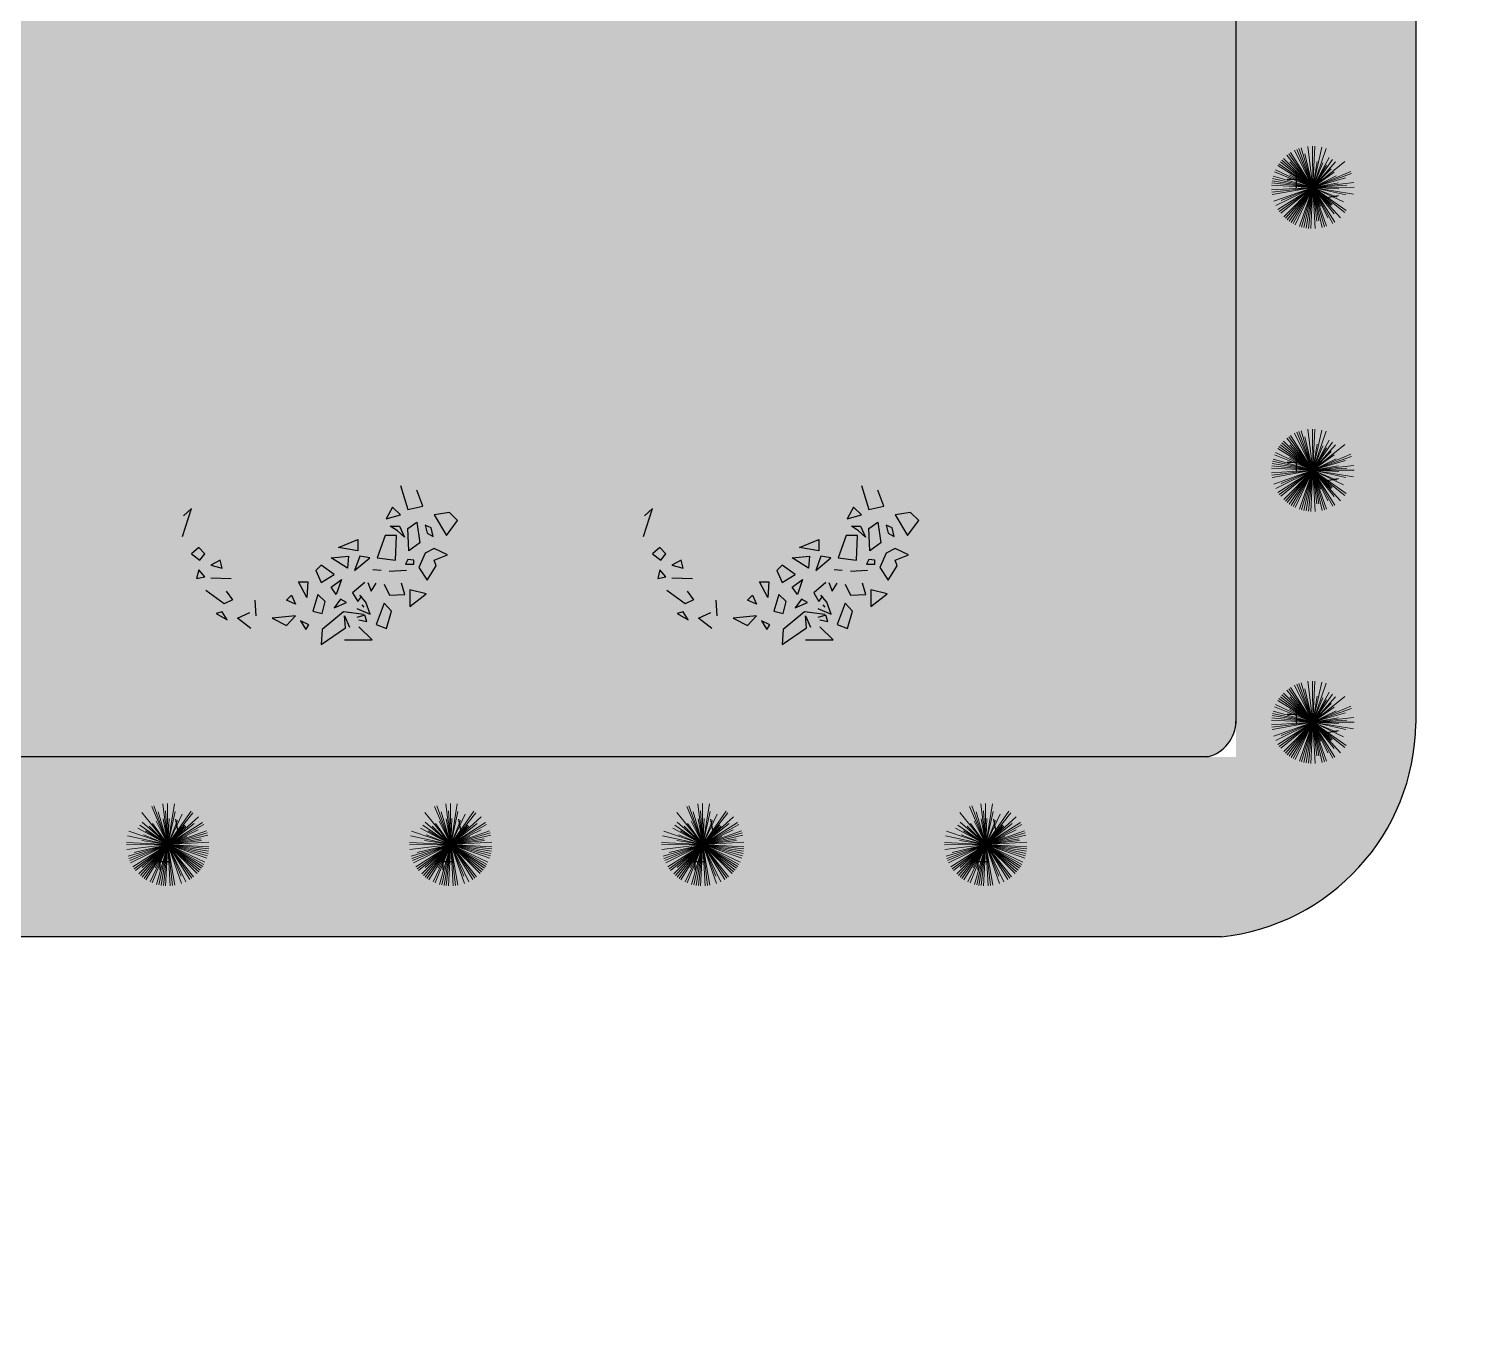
# Model space of a CAD drawing. Header units: millimetres. Extents: x -1544140 to 7445918, y -1294905 to 2019878.
# Drawn here: x 2055475 to 2058506, y 29843 to 32585 of the extents above; entities that cross this region are included whole.
import ezdxf

# ---------------------------------------------------------------- set-up
doc = ezdxf.new("R2010")
doc.units = ezdxf.units.MM
doc.header["$MEASUREMENT"] = 0
doc.layers.add('marc det', color=74, linetype='Continuous', lineweight=18)
picture_1 = doc.add_image_def('image5.png', size_in_pixel=(1482, 826))

msp = doc.modelspace()

# ---------------------------------------------------------------- hatches: boundary and pattern name
at = {"true_color": 0x8dc133, "transparency": 33554687}
h = msp.add_hatch(color=65, dxfattribs=at)
h.dxf.hatch_style = 1
h.paths.add_polyline_path([(2058372.1, 31146.3, -0.388077), (2057965.2, 30688), (2053469.6, 30688, -0.416277), (2052635.9, 31290.8), (2052635.9, 34182.4, -0.394381), (2053167, 35107.6), (2057632.6, 35107.6, -0.352206), (2058372.1, 34526.8)])
h.paths.add_polyline_path([(2053433.3, 31063.9, -0.417198), (2053011.8, 31325.5), (2053011.8, 34233.1, -0.386529), (2053233, 34731.7), (2057635.1, 34731.7, -0.326949), (2057996.2, 34476.3), (2057996.2, 31063.9)], flags=16)
at = {"true_color": 0xb8d93f, "transparency": 33554687}
h = msp.add_hatch(color=63, dxfattribs=at)
h.dxf.hatch_style = 1
h.paths.add_polyline_path([(2057996.2, 34476.3, 0.326949), (2057635.1, 34731.7), (2053233, 34731.7, 0.386529), (2053011.8, 34233.1), (2053011.8, 31325.5, 0.417198), (2053433.3, 31063.9), (2057937.4, 31063.9, 0.351898), (2057996.2, 31142.5)])
at = {"layer": 'marc det'}
for points in [[(2055932.6, 31832.1), (2055876.1, 31817), (2055857.5, 31793.2), (2055823.4, 31745.3), (2055787.6, 31741.1), (2055782.8, 31699.8), (2055796.6, 31682.4), (2055786.2, 31656.1), (2055746.6, 31581.8), (2055759.4, 31556.1), (2055781.2, 31524.1), (2055781.6, 31495.9), (2055738.3, 31479.3), (2055798.6, 31475.1), (2055791.1, 31447.4), (2055810.6, 31427), (2055813.1, 31401.3), (2055842.7, 31368.8), (2055852.5, 31332.4), (2055879.9, 31311.6), (2055899.8, 31315.5), (2055926, 31300.5), (2055937.8, 31266.5), (2055946.2, 31223.8), (2055955.5, 31255.9), (2055984, 31281.7), (2056019.8, 31270.6), (2056043.5, 31255.1), (2056072.6, 31264.8), (2056103.6, 31264.9), (2056123.5, 31242.6), (2056131.4, 31268.3), (2056163.9, 31286.8), (2056197.8, 31285.4), (2056233.2, 31302.5), (2056244, 31326.8), (2056262.7, 31336.5), (2056287.6, 31341.4), (2056296.4, 31375.4), (2056313.3, 31394.9), (2056358.9, 31399.8), (2056393.9, 31392.6), (2056364, 31412.9), (2056341.6, 31434.7), (2056342.8, 31455.1), (2056363.1, 31483.3), (2056379.8, 31516.8), (2056376.9, 31544.5), (2056381.7, 31612), (2056438, 31641.2), (2056369.1, 31636.7), (2056350, 31668.2), (2056346.8, 31697.9), (2056325.9, 31738.1), (2056301, 31759.4), (2056289.6, 31791.5), (2056264.1, 31802.6), (2056231, 31826.3), (2056203.7, 31823.7), (2056204.4, 31869.5), (2056175.3, 31833.5), (2056164.6, 31861.7), (2056150.2, 31868.9), (2056115.7, 31879), (2056108.5, 31870.8), (2056044.8, 31866.3), (2056027.1, 31877), (2055995.9, 31864.8), (2055972, 31868.1), (2055947.7, 31899.6), (2055925.1, 31935.5), (2055934.5, 31901.1), (2055944.1, 31852.5)], [(2056895.8, 31832.1), (2056839.3, 31817), (2056820.7, 31793.2), (2056786.7, 31745.3), (2056750.8, 31741.1), (2056746, 31699.8), (2056759.8, 31682.4), (2056749.4, 31656.1), (2056709.8, 31581.8), (2056722.6, 31556.1), (2056744.4, 31524.1), (2056744.8, 31495.9), (2056701.5, 31479.3), (2056761.8, 31475.1), (2056754.3, 31447.4), (2056773.8, 31427), (2056776.3, 31401.3), (2056806, 31368.8), (2056815.7, 31332.4), (2056843.1, 31311.6), (2056863, 31315.5), (2056889.2, 31300.5), (2056901.1, 31266.5), (2056909.5, 31223.8), (2056918.7, 31255.9), (2056947.2, 31281.7), (2056983, 31270.6), (2057006.7, 31255.1), (2057035.8, 31264.8), (2057066.8, 31264.9), (2057086.7, 31242.6), (2057094.6, 31268.3), (2057127.2, 31286.8), (2057161, 31285.4), (2057196.5, 31302.5), (2057207.2, 31326.8), (2057226, 31336.5), (2057250.8, 31341.4), (2057259.7, 31375.4), (2057276.5, 31394.9), (2057322.1, 31399.8), (2057357.1, 31392.6), (2057327.3, 31412.9), (2057304.9, 31434.7), (2057306, 31455.1), (2057326.3, 31483.3), (2057343, 31516.8), (2057340.2, 31544.5), (2057345, 31612), (2057401.3, 31641.2), (2057332.3, 31636.7), (2057313.2, 31668.2), (2057310, 31697.9), (2057289.1, 31738.1), (2057264.3, 31759.4), (2057252.8, 31791.5), (2057227.3, 31802.6), (2057194.2, 31826.3), (2057166.9, 31823.7), (2057167.6, 31869.5), (2057138.5, 31833.5), (2057127.8, 31861.7), (2057113.5, 31868.9), (2057078.9, 31879), (2057071.7, 31870.8), (2057008, 31866.3), (2056990.4, 31877), (2056959.2, 31864.8), (2056935.2, 31868.1), (2056910.9, 31899.6), (2056888.4, 31935.5), (2056897.7, 31901.1), (2056907.3, 31852.5)]]:
    msp.add_hatch(color=102, dxfattribs=at).paths.add_polyline_path(points)

# ---------------------------------------------------------------- linework, layer by layer
at = {"color": 116, "true_color": 0x136734}
for p, q in [((2058121.8, 32288.5), (2058121.8, 32252)), ((2058140.1, 32270.2), (2058103.5, 32270.2)), ((2058140.1, 31679.1), (2058103.5, 31679.1)), ((2058121.8, 31697.3), (2058121.8, 31660.8)), ((2058121.8, 31170.7), (2058121.8, 31134.2)), ((2058140.1, 31152.5), (2058103.5, 31152.5)), ((2055748.1, 30863.8), (2055748.1, 30827.3)), ((2056339.3, 30863.8), (2056339.3, 30827.3)), ((2056865.9, 30863.8), (2056865.9, 30827.3)), ((2057457.1, 30863.8), (2057457.1, 30827.3)), ((2055729.9, 30845.5), (2055766.4, 30845.5)), ((2056321, 30845.5), (2056357.6, 30845.5)), ((2056847.6, 30845.5), (2056884.2, 30845.5)), ((2057438.8, 30845.5), (2057475.4, 30845.5))]:
    msp.add_line(p, q, dxfattribs=at)
at = {"color": 116, "lineweight": -2, "true_color": 0x136734}
for p, q in [((2058182.7, 32231.9), (2058210.3, 32236.7)), ((2058182.7, 31640.7), (2058210.3, 31645.6)), ((2058182.7, 31114.1), (2058210.3, 31119)), ((2055786.5, 30906.4), (2055781.6, 30934)), ((2056377.7, 30906.4), (2056372.8, 30934)), ((2056904.3, 30906.4), (2056899.4, 30934)), ((2057495.4, 30906.4), (2057490.6, 30934))]:
    msp.add_line(p, q, dxfattribs=at)
at = {"color": 96}
for p, q in [((2056250.8, 31630.9), (2056265.8, 31581)), ((2056297.7, 31587.7), (2056284.9, 31620.9)), ((2057214.1, 31630.9), (2057229, 31581)), ((2057260.9, 31587.7), (2057248.2, 31620.9)), ((2055795, 31524.5), (2055814.2, 31582.7)), ((2055814.2, 31582.7), (2055797.1, 31567.7)), ((2056233.8, 31586), (2056221, 31561.1)), ((2056221, 31561.1), (2056250.8, 31569.4)), ((2056250.8, 31569.4), (2056233.8, 31586)), ((2056265.8, 31581), (2056297.7, 31587.7)), ((2056353.1, 31574.4), (2056321.2, 31569.4)), ((2056321.2, 31569.4), (2056346.7, 31526.2)), ((2056346.7, 31526.2), (2056370.1, 31557.8)), ((2056370.1, 31557.8), (2056353.1, 31574.4)), ((2056758.2, 31524.5), (2056777.4, 31582.7)), ((2056777.4, 31582.7), (2056760.4, 31567.7)), ((2057197, 31586), (2057184.3, 31561.1)), ((2057184.3, 31561.1), (2057214.1, 31569.4)), ((2057214.1, 31569.4), (2057197, 31586)), ((2057229, 31581), (2057260.9, 31587.7)), ((2057316.3, 31574.4), (2057284.4, 31569.4)), ((2057284.4, 31569.4), (2057309.9, 31526.2)), ((2057309.9, 31526.2), (2057333.4, 31557.8)), ((2057333.4, 31557.8), (2057316.3, 31574.4)), ((2056229.5, 31546.1), (2056248.7, 31546.1)), ((2056244.5, 31536.2), (2056229.5, 31546.1)), ((2056259.4, 31522.9), (2056244.5, 31536.2)), ((2056248.7, 31546.1), (2056259.4, 31522.9)), ((2056265.8, 31541.1), (2056284.9, 31554.4)), ((2056267.9, 31494.6), (2056265.8, 31541.1)), ((2056284.9, 31554.4), (2056291.3, 31511.3)), ((2056314.8, 31542.8), (2056302, 31547.8)), ((2056302, 31547.8), (2056306.2, 31531.2)), ((2056306.2, 31531.2), (2056319, 31524.5)), ((2056319, 31524.5), (2056314.8, 31542.8)), ((2057192.8, 31546.1), (2057212, 31546.1)), ((2057207.7, 31536.2), (2057192.8, 31546.1)), ((2057222.6, 31522.9), (2057207.7, 31536.2)), ((2057212, 31546.1), (2057222.6, 31522.9)), ((2057229, 31541.1), (2057248.2, 31554.4)), ((2057231.1, 31494.6), (2057229, 31541.1)), ((2057248.2, 31554.4), (2057254.5, 31511.3)), ((2057278, 31542.8), (2057265.2, 31547.8)), ((2057265.2, 31547.8), (2057269.5, 31531.2)), ((2057269.5, 31531.2), (2057282.2, 31524.5)), ((2057282.2, 31524.5), (2057278, 31542.8)), ((2055829.1, 31501.3), (2055814.2, 31488)), ((2055841.9, 31488), (2055829.1, 31501.3)), ((2056120.9, 31501.3), (2056161.4, 31517.9)), ((2056161.4, 31494.6), (2056120.9, 31501.3)), ((2056161.4, 31517.9), (2056161.4, 31494.6)), ((2056218.9, 31526.2), (2056201.9, 31479.7)), ((2056242.3, 31526.2), (2056218.9, 31526.2)), ((2056240.2, 31474.7), (2056242.3, 31526.2)), ((2056291.3, 31511.3), (2056267.9, 31494.6)), ((2056321.2, 31499.6), (2056302, 31489.6)), ((2056348.8, 31486.3), (2056321.2, 31499.6)), ((2056792.3, 31501.3), (2056777.4, 31488)), ((2056805.1, 31488), (2056792.3, 31501.3)), ((2057084.2, 31501.3), (2057124.6, 31517.9)), ((2057124.6, 31494.6), (2057084.2, 31501.3)), ((2057124.6, 31517.9), (2057124.6, 31494.6)), ((2057182.1, 31526.2), (2057165.1, 31479.7)), ((2057205.6, 31526.2), (2057182.1, 31526.2)), ((2057203.4, 31474.7), (2057205.6, 31526.2)), ((2057254.5, 31511.3), (2057231.1, 31494.6)), ((2057284.4, 31499.6), (2057265.2, 31489.6)), ((2057312.1, 31486.3), (2057284.4, 31499.6)), ((2055814.2, 31488), (2055831.2, 31474.7)), ((2055831.2, 31474.7), (2055841.9, 31488)), ((2055873.8, 31474.7), (2055854.7, 31464.7)), ((2055878.1, 31458.1), (2055873.8, 31474.7)), ((2056106, 31479.7), (2056142.2, 31483)), ((2056140.1, 31458.1), (2056106, 31479.7)), ((2056142.2, 31483), (2056140.1, 31458.1)), ((2056165.7, 31483), (2056155, 31453.1)), ((2056155, 31453.1), (2056187, 31479.7)), ((2056187, 31479.7), (2056165.7, 31483)), ((2056201.9, 31479.7), (2056240.2, 31474.7)), ((2056265.8, 31476.3), (2056261.5, 31466.4)), ((2056278.5, 31474.7), (2056265.8, 31476.3)), ((2056278.5, 31466.4), (2056278.5, 31474.7)), ((2056302, 31489.6), (2056289.2, 31459.7)), ((2056321.2, 31474.7), (2056348.8, 31486.3)), ((2056325.4, 31463.1), (2056321.2, 31474.7)), ((2056777.4, 31488), (2056794.5, 31474.7)), ((2056794.5, 31474.7), (2056805.1, 31488)), ((2056837, 31474.7), (2056817.9, 31464.7)), ((2056841.3, 31458.1), (2056837, 31474.7)), ((2057069.2, 31479.7), (2057105.4, 31483)), ((2057103.3, 31458.1), (2057069.2, 31479.7)), ((2057105.4, 31483), (2057103.3, 31458.1)), ((2057128.9, 31483), (2057118.2, 31453.1)), ((2057118.2, 31453.1), (2057150.2, 31479.7)), ((2057150.2, 31479.7), (2057128.9, 31483)), ((2057165.1, 31479.7), (2057203.4, 31474.7)), ((2057229, 31476.3), (2057224.7, 31466.4)), ((2057241.8, 31474.7), (2057229, 31476.3)), ((2057241.8, 31466.4), (2057241.8, 31474.7)), ((2057265.2, 31489.6), (2057252.4, 31459.7)), ((2057284.4, 31474.7), (2057312.1, 31486.3)), ((2057288.6, 31463.1), (2057284.4, 31474.7)), ((2055829.1, 31454.7), (2055824.8, 31436.5)), ((2055824.8, 31436.5), (2055841.9, 31439.8)), ((2055841.9, 31439.8), (2055829.1, 31454.7)), ((2055854.7, 31464.7), (2055878.1, 31458.1)), ((2055854.7, 31438.1), (2055897.3, 31436.5)), ((2056084.7, 31464.7), (2056074.1, 31453.1)), ((2056074.1, 31453.1), (2056084.7, 31428.2)), ((2056112.4, 31444.8), (2056084.7, 31464.7)), ((2056084.7, 31428.2), (2056112.4, 31444.8)), ((2056210.4, 31453.1), (2056193.3, 31454.7)), ((2056263.6, 31453.1), (2056227.4, 31451.4)), ((2056261.5, 31466.4), (2056278.5, 31466.4)), ((2056289.2, 31459.7), (2056306.2, 31433.2)), ((2056306.2, 31433.2), (2056325.4, 31463.1)), ((2056792.3, 31454.7), (2056788.1, 31436.5)), ((2056788.1, 31436.5), (2056805.1, 31439.8)), ((2056805.1, 31439.8), (2056792.3, 31454.7)), ((2056817.9, 31464.7), (2056841.3, 31458.1)), ((2056817.9, 31438.1), (2056860.5, 31436.5)), ((2057047.9, 31464.7), (2057037.3, 31453.1)), ((2057037.3, 31453.1), (2057047.9, 31428.2)), ((2057075.6, 31444.8), (2057047.9, 31464.7)), ((2057047.9, 31428.2), (2057075.6, 31444.8)), ((2057173.6, 31453.1), (2057156.6, 31454.7)), ((2057226.8, 31453.1), (2057190.7, 31451.4)), ((2057224.7, 31466.4), (2057241.8, 31466.4)), ((2057252.4, 31459.7), (2057269.5, 31433.2)), ((2057269.5, 31433.2), (2057288.6, 31463.1)), ((2055882.5, 31383.5), (2055844.1, 31411.8)), ((2055886.7, 31410.1), (2055899.5, 31391.8)), ((2056054.9, 31396.6), (2056037.8, 31429.8)), ((2056037.8, 31429.8), (2056057, 31429.8)), ((2056057, 31429.8), (2056054.9, 31396.6)), ((2056106, 31418.2), (2056127.3, 31434.8)), ((2056116.7, 31403.2), (2056106, 31418.2)), ((2056127.3, 31434.8), (2056116.7, 31403.2)), ((2056176.3, 31428.2), (2056150.7, 31406.6)), ((2056150.7, 31406.6), (2056161.4, 31388.3)), ((2056182.8, 31428.4), (2056189.2, 31410.1)), ((2056189.2, 31410.1), (2056199.9, 31426.7)), ((2056216.9, 31425.1), (2056227.5, 31401.8)), ((2056259.5, 31403.5), (2056253.1, 31426.7)), ((2056304.1, 31404.9), (2056270, 31413.2)), ((2056270, 31413.2), (2056270, 31378.3)), ((2056845.7, 31383.5), (2056807.4, 31411.8)), ((2056850, 31410.1), (2056862.7, 31391.8)), ((2057018.1, 31396.6), (2057001.1, 31429.8)), ((2057001.1, 31429.8), (2057020.2, 31429.8)), ((2057020.2, 31429.8), (2057018.1, 31396.6)), ((2057069.2, 31418.2), (2057090.5, 31434.8)), ((2057079.9, 31403.2), (2057069.2, 31418.2)), ((2057090.5, 31434.8), (2057079.9, 31403.2)), ((2057139.5, 31428.2), (2057114, 31406.6)), ((2057114, 31406.6), (2057124.6, 31388.3)), ((2057146, 31428.4), (2057152.4, 31410.1)), ((2057152.4, 31410.1), (2057163.1, 31426.7)), ((2057180.1, 31425.1), (2057190.8, 31401.8)), ((2057222.7, 31403.5), (2057216.3, 31426.7)), ((2057267.3, 31404.9), (2057233.2, 31413.2)), ((2057233.2, 31413.2), (2057233.2, 31378.3)), ((2055899.5, 31391.8), (2055882.5, 31383.5)), ((2055946.3, 31391.6), (2055948.4, 31358.4)), ((2056012.3, 31391.6), (2056022.9, 31401.6)), ((2056031.5, 31383.3), (2056012.3, 31391.6)), ((2056022.9, 31401.6), (2056031.5, 31383.3)), ((2056078.3, 31403.2), (2056067.7, 31368.4)), ((2056093.2, 31388.3), (2056078.3, 31403.2)), ((2056086.8, 31363.4), (2056093.2, 31388.3)), ((2056125.2, 31393.3), (2056112.4, 31375)), ((2056112.4, 31375), (2056138, 31386.6)), ((2056138, 31386.6), (2056125.2, 31393.3)), ((2056161.4, 31388.3), (2056169.9, 31399.9)), ((2056178.5, 31386.9), (2056165.8, 31401.8)), ((2056169.9, 31381.7), (2056174.2, 31376.7)), ((2056187.1, 31361.9), (2056178.5, 31386.9)), ((2056216.9, 31385.2), (2056199.9, 31340.3)), ((2056231.8, 31368.6), (2056216.9, 31385.2)), ((2056227.5, 31401.8), (2056259.5, 31403.5)), ((2056270, 31378.3), (2056304.1, 31404.9)), ((2056862.7, 31391.8), (2056845.7, 31383.5)), ((2056909.5, 31391.6), (2056911.6, 31358.4)), ((2056975.5, 31391.6), (2056986.2, 31401.6)), ((2056994.7, 31383.3), (2056975.5, 31391.6)), ((2056986.2, 31401.6), (2056994.7, 31383.3)), ((2057041.5, 31403.2), (2057030.9, 31368.4)), ((2057056.5, 31388.3), (2057041.5, 31403.2)), ((2057050.1, 31363.4), (2057056.5, 31388.3)), ((2057088.4, 31393.3), (2057075.6, 31375)), ((2057075.6, 31375), (2057101.2, 31386.6)), ((2057101.2, 31386.6), (2057088.4, 31393.3)), ((2057124.6, 31388.3), (2057133.1, 31399.9)), ((2057141.8, 31386.9), (2057129, 31401.8)), ((2057133.1, 31381.7), (2057137.4, 31376.7)), ((2057150.3, 31361.9), (2057141.8, 31386.9)), ((2057180.1, 31385.2), (2057163.1, 31340.3)), ((2057195, 31368.6), (2057180.1, 31385.2)), ((2057190.8, 31401.8), (2057222.7, 31403.5)), ((2057233.2, 31378.3), (2057267.3, 31404.9)), ((2055878.2, 31366.9), (2055865.4, 31363.6)), ((2055865.4, 31363.6), (2055888.9, 31350.3)), ((2055888.9, 31350.3), (2055878.2, 31366.9)), ((2055910.2, 31353.6), (2055935.7, 31365.3)), ((2055937.8, 31332), (2055910.2, 31353.6)), ((2056031.5, 31358.4), (2055982.5, 31353.4)), ((2055982.5, 31353.4), (2056012.3, 31338.4)), ((2056012.3, 31338.4), (2056031.5, 31358.4)), ((2056059.2, 31340.1), (2056042.1, 31348.4)), ((2056042.1, 31348.4), (2056052.8, 31330.2)), ((2056067.7, 31368.4), (2056086.8, 31363.4)), ((2056131.6, 31366.7), (2056086.8, 31330.2)), ((2056174.2, 31361.7), (2056131.6, 31366.7)), ((2056135.8, 31333.4), (2056133.7, 31358.4)), ((2056133.7, 31358.4), (2056144.3, 31335.1)), ((2056159.4, 31373.6), (2056187.1, 31361.9)), ((2056176.4, 31360.3), (2056159.4, 31355.3)), ((2056163.6, 31350.3), (2056180.7, 31347)), ((2056180.7, 31347), (2056176.4, 31360.3)), ((2056221.2, 31332), (2056231.8, 31368.6)), ((2056841.4, 31366.9), (2056828.7, 31363.6)), ((2056828.7, 31363.6), (2056852.1, 31350.3)), ((2056852.1, 31350.3), (2056841.4, 31366.9)), ((2056873.4, 31353.6), (2056898.9, 31365.3)), ((2056901.1, 31332), (2056873.4, 31353.6)), ((2056994.7, 31358.4), (2056945.7, 31353.4)), ((2056945.7, 31353.4), (2056975.5, 31338.4)), ((2056975.5, 31338.4), (2056994.7, 31358.4)), ((2057022.4, 31340.1), (2057005.3, 31348.4)), ((2057005.3, 31348.4), (2057016, 31330.2)), ((2057030.9, 31368.4), (2057050.1, 31363.4)), ((2057094.8, 31366.7), (2057050.1, 31330.2)), ((2057137.4, 31361.7), (2057094.8, 31366.7)), ((2057099, 31333.4), (2057096.9, 31358.4)), ((2057096.9, 31358.4), (2057107.6, 31335.1)), ((2057122.6, 31373.6), (2057150.3, 31361.9)), ((2057139.6, 31360.3), (2057122.6, 31355.3)), ((2057126.9, 31350.3), (2057143.9, 31347)), ((2057143.9, 31347), (2057139.6, 31360.3)), ((2057184.4, 31332), (2057195, 31368.6)), ((2056052.8, 31330.2), (2056059.2, 31340.1)), ((2056084.7, 31298.6), (2056135.8, 31333.4)), ((2056086.8, 31330.2), (2056084.7, 31298.6)), ((2056191.3, 31308.8), (2056163.6, 31335.4)), ((2056199.9, 31340.3), (2056221.2, 31332)), ((2057016, 31330.2), (2057022.4, 31340.1)), ((2057047.9, 31298.6), (2057099, 31333.4)), ((2057050.1, 31330.2), (2057047.9, 31298.6)), ((2057154.5, 31308.8), (2057126.9, 31335.4)), ((2057163.1, 31340.3), (2057184.4, 31332)), ((2056133.8, 31308.8), (2056191.3, 31308.8)), ((2057097, 31308.8), (2057154.5, 31308.8))]:
    msp.add_line(p, q, dxfattribs=at)
for points in [[(2058372.1, 34526.8), (2058372.1, 31133.4)], [(2057996.2, 34476.3), (2057996.2, 31133.4)], [(2057937.4, 31063.9), (2053270.7, 31063.9)], [(2057965.2, 30688), (2053234.4, 30688)]]:
    msp.add_lwpolyline(points)
for radius, start in [(78.4, 284.4217), (454.3, 275.9777)]:
    msp.add_arc((2057917.9, 31139.8), radius, start, 359.182)
at = {"layer": 'marc det', "color": 116, "true_color": 0x136734}
for p, q in [((2058156.8, 32253.9), (2058102.6, 32321)), ((2058156.8, 32253.9), (2058106.5, 32324)), ((2058156.8, 32253.9), (2058110.5, 32326.7)), ((2058156.8, 32253.9), (2058118.9, 32331.4)), ((2058156.8, 32253.9), (2058123.3, 32333.4)), ((2058156.8, 32253.9), (2058127.8, 32335.1)), ((2058156.8, 32253.9), (2058132.4, 32336.6)), ((2058156.8, 32253.9), (2058140.4, 32323.8)), ((2058156.8, 32253.9), (2058146.6, 32339.6)), ((2058156.8, 32253.9), (2058156.3, 32340.2)), ((2058156.8, 32253.9), (2058161.1, 32340)), ((2058156.8, 32253.9), (2058175.5, 32338.1)), ((2058156.8, 32253.9), (2058184.8, 32335.5)), ((2058156.8, 32253.9), (2058191, 32316.7)), ((2058156.8, 32253.9), (2058076.9, 32286.5)), ((2058156.8, 32253.9), (2058078.9, 32290.9)), ((2058156.8, 32253.9), (2058083.5, 32299.4)), ((2058086.2, 32303.4), (2058156.8, 32253.9)), ((2058156.8, 32253.9), (2058086.2, 32303.4)), ((2058156.8, 32253.9), (2058089.1, 32307.3)), ((2058156.8, 32253.9), (2058092.2, 32311)), ((2058156.8, 32253.9), (2058095.5, 32314.5)), ((2058156.8, 32253.9), (2058108.6, 32307.2)), ((2058156.8, 32253.9), (2058197.7, 32312.4)), ((2058197.7, 32312.4), (2058156.8, 32253.9)), ((2058156.8, 32253.9), (2058165.7, 32308.3)), ((2058156.8, 32253.9), (2058223.9, 32308.1)), ((2058156.8, 32253.9), (2058204, 32307.4)), ((2058156.8, 32253.9), (2058177.5, 32304.9)), ((2058156.8, 32253.9), (2058185.7, 32300.6)), ((2058156.8, 32253.9), (2058195.3, 32292.9)), ((2058156.8, 32253.9), (2058236.2, 32287.4)), ((2058156.8, 32253.9), (2058201.2, 32285.9)), ((2058156.8, 32253.9), (2058070.7, 32258.3)), ((2058156.8, 32253.9), (2058071.1, 32263.1)), ((2058156.8, 32253.9), (2058071.7, 32267.9)), ((2058156.8, 32253.9), (2058072.6, 32272.6)), ((2058156.8, 32253.9), (2058073.8, 32277.3)), ((2058156.8, 32253.9), (2058108.3, 32280.4)), ((2058156.8, 32253.9), (2058238, 32282.9)), ((2058156.8, 32253.9), (2058205.9, 32277.9)), ((2058156.8, 32253.9), (2058224.9, 32274)), ((2058156.8, 32253.9), (2058242.4, 32264.1)), ((2058156.8, 32253.9), (2058210.5, 32263.4)), ((2058156.8, 32253.9), (2058227.6, 32258.3)), ((2058156.8, 32253.9), (2058070.7, 32248.6)), ((2058156.8, 32253.9), (2058071.2, 32243.8)), ((2058156.8, 32253.9), (2058071.9, 32239)), ((2058156.8, 32253.9), (2058075.6, 32225)), ((2058156.8, 32253.9), (2058079.3, 32216.1)), ((2058156.8, 32253.9), (2058084.1, 32207.6)), ((2058156.8, 32253.9), (2058086.8, 32203.6)), ((2058156.8, 32253.9), (2058089.7, 32199.8)), ((2058156.8, 32253.9), (2058091, 32226.2)), ((2058156.8, 32253.9), (2058096.2, 32192.6)), ((2058156.8, 32253.9), (2058099.7, 32189.3)), ((2058156.8, 32253.9), (2058103.4, 32186.2)), ((2058107.3, 32183.3), (2058156.8, 32253.9)), ((2058156.8, 32253.9), (2058111.4, 32180.7)), ((2058156.8, 32253.9), (2058115.5, 32178.2)), ((2058156.8, 32253.9), (2058119.8, 32176)), ((2058156.8, 32253.9), (2058128.8, 32172.4)), ((2058156.8, 32253.9), (2058133.4, 32171)), ((2058156.8, 32253.9), (2058138.1, 32169.8)), ((2058156.8, 32253.9), (2058142.9, 32168.9)), ((2058156.8, 32253.9), (2058147.6, 32168.2)), ((2058156.8, 32253.9), (2058152.5, 32167.8)), ((2058155.9, 32254.8), (2058226.5, 32205.3)), ((2058155.9, 32254.8), (2058223.6, 32201.4)), ((2058226.5, 32205.3), (2058155.9, 32254.8)), ((2058156.8, 32253.9), (2058243, 32254.5)), ((2058156.8, 32253.9), (2058165.1, 32183.6)), ((2058156.8, 32253.9), (2058162.1, 32167.9)), ((2058156.8, 32253.9), (2058169.1, 32184.2)), ((2058156.8, 32253.9), (2058185.7, 32172.7)), ((2058156.8, 32253.9), (2058181.1, 32171.2)), ((2058156.8, 32253.9), (2058176.5, 32170)), ((2058156.8, 32253.9), (2058198.9, 32178.7)), ((2058156.8, 32253.9), (2058187.9, 32190.3)), ((2058156.8, 32253.9), (2058203.1, 32181.2)), ((2058156.8, 32253.9), (2058211.1, 32251.2)), ((2058156.8, 32253.9), (2058241.9, 32240)), ((2058156.8, 32253.9), (2058226, 32238.6)), ((2058156.8, 32253.9), (2058207.1, 32233.4)), ((2058156.8, 32253.9), (2058173.5, 32214.2)), ((2058156.8, 32253.9), (2058195.4, 32215.8)), ((2058156.8, 32253.9), (2058197.5, 32218)), ((2058156.8, 32253.9), (2058220.8, 32223.6)), ((2058156.8, 32253.9), (2058201.2, 32198.9)), ((2058156.8, 32253.9), (2058214.6, 32190)), ((2058156.8, 31662.8), (2058118.9, 31740.2)), ((2058156.8, 31662.8), (2058123.3, 31742.2)), ((2058156.8, 31662.8), (2058127.8, 31744)), ((2058156.8, 31662.8), (2058132.4, 31745.5)), ((2058156.8, 31662.8), (2058146.6, 31748.4)), ((2058156.8, 31662.8), (2058156.3, 31749)), ((2058156.8, 31662.8), (2058161.1, 31748.9)), ((2058156.8, 31662.8), (2058175.5, 31746.9)), ((2058156.8, 31662.8), (2058184.8, 31744.3)), ((2058086.2, 31712.3), (2058156.8, 31662.8)), ((2058156.8, 31662.8), (2058086.2, 31712.3)), ((2058156.8, 31662.8), (2058089.1, 31716.1)), ((2058156.8, 31662.8), (2058092.2, 31719.8)), ((2058156.8, 31662.8), (2058095.5, 31723.4)), ((2058156.8, 31662.8), (2058102.6, 31729.9)), ((2058156.8, 31662.8), (2058106.5, 31732.8)), ((2058156.8, 31662.8), (2058108.6, 31716)), ((2058156.8, 31662.8), (2058110.5, 31735.5)), ((2058156.8, 31662.8), (2058140.4, 31732.6)), ((2058156.8, 31662.8), (2058191, 31725.5)), ((2058156.8, 31662.8), (2058197.7, 31721.2)), ((2058197.7, 31721.2), (2058156.8, 31662.8)), ((2058156.8, 31662.8), (2058165.7, 31717.2)), ((2058156.8, 31662.8), (2058223.9, 31716.9)), ((2058156.8, 31662.8), (2058204, 31716.2)), ((2058156.8, 31662.8), (2058177.5, 31713.7)), ((2058156.8, 31662.8), (2058185.7, 31709.5)), ((2058156.8, 31662.8), (2058072.6, 31681.5)), ((2058156.8, 31662.8), (2058073.8, 31686.2)), ((2058156.8, 31662.8), (2058076.9, 31695.3)), ((2058156.8, 31662.8), (2058078.9, 31699.7)), ((2058156.8, 31662.8), (2058083.5, 31708.2)), ((2058156.8, 31662.8), (2058108.3, 31689.2)), ((2058156.8, 31662.8), (2058195.3, 31701.8)), ((2058156.8, 31662.8), (2058236.2, 31696.2)), ((2058156.8, 31662.8), (2058201.2, 31694.7)), ((2058156.8, 31662.8), (2058238, 31691.7)), ((2058156.8, 31662.8), (2058205.9, 31686.8)), ((2058156.8, 31662.8), (2058224.9, 31682.9)), ((2058156.8, 31662.8), (2058070.7, 31667.1)), ((2058156.8, 31662.8), (2058070.7, 31657.4)), ((2058156.8, 31662.8), (2058071.1, 31671.9)), ((2058156.8, 31662.8), (2058071.2, 31652.6)), ((2058156.8, 31662.8), (2058071.7, 31676.7)), ((2058156.8, 31662.8), (2058071.9, 31647.8)), ((2058156.8, 31662.8), (2058075.6, 31633.8)), ((2058156.8, 31662.8), (2058079.3, 31624.9)), ((2058156.8, 31662.8), (2058084.1, 31616.5)), ((2058156.8, 31662.8), (2058086.8, 31612.5)), ((2058156.8, 31662.8), (2058089.7, 31608.6)), ((2058156.8, 31662.8), (2058091, 31635.1)), ((2058156.8, 31662.8), (2058096.2, 31601.5)), ((2058156.8, 31662.8), (2058099.7, 31598.2)), ((2058156.8, 31662.8), (2058103.4, 31595.1)), ((2058107.3, 31592.2), (2058156.8, 31662.8)), ((2058156.8, 31662.8), (2058111.4, 31589.5)), ((2058156.8, 31662.8), (2058115.5, 31587.1)), ((2058156.8, 31662.8), (2058119.8, 31584.9)), ((2058156.8, 31662.8), (2058128.8, 31581.2)), ((2058156.8, 31662.8), (2058133.4, 31579.8)), ((2058156.8, 31662.8), (2058138.1, 31578.6)), ((2058156.8, 31662.8), (2058142.9, 31577.7)), ((2058156.8, 31662.8), (2058147.6, 31577.1)), ((2058156.8, 31662.8), (2058152.5, 31576.7)), ((2058155.9, 31663.6), (2058226.5, 31614.1)), ((2058155.9, 31663.6), (2058223.6, 31610.2)), ((2058226.5, 31614.1), (2058155.9, 31663.6)), ((2058156.8, 31662.8), (2058242.4, 31672.9)), ((2058156.8, 31662.8), (2058210.5, 31672.2)), ((2058156.8, 31662.8), (2058227.6, 31667.2)), ((2058156.8, 31662.8), (2058243, 31663.3)), ((2058156.8, 31662.8), (2058165.1, 31592.4)), ((2058156.8, 31662.8), (2058162.1, 31576.7)), ((2058156.8, 31662.8), (2058169.1, 31593)), ((2058156.8, 31662.8), (2058185.7, 31581.6)), ((2058156.8, 31662.8), (2058181.1, 31580.1)), ((2058156.8, 31662.8), (2058176.5, 31578.8)), ((2058156.8, 31662.8), (2058198.9, 31587.6)), ((2058156.8, 31662.8), (2058187.9, 31599.2)), ((2058156.8, 31662.8), (2058203.1, 31590.1)), ((2058156.8, 31662.8), (2058211.1, 31660.1)), ((2058156.8, 31662.8), (2058241.9, 31648.8)), ((2058156.8, 31662.8), (2058226, 31647.4)), ((2058156.8, 31662.8), (2058207.1, 31642.3)), ((2058156.8, 31662.8), (2058173.5, 31623.1)), ((2058156.8, 31662.8), (2058195.4, 31624.6)), ((2058156.8, 31662.8), (2058197.5, 31626.8)), ((2058156.8, 31662.8), (2058220.8, 31632.4)), ((2058156.8, 31662.8), (2058201.2, 31607.7)), ((2058156.8, 31662.8), (2058214.6, 31598.8)), ((2058156.8, 31136.2), (2058095.5, 31196.8)), ((2058156.8, 31136.2), (2058102.6, 31203.2)), ((2058156.8, 31136.2), (2058106.5, 31206.2)), ((2058156.8, 31136.2), (2058110.5, 31208.9)), ((2058156.8, 31136.2), (2058118.9, 31213.6)), ((2058156.8, 31136.2), (2058123.3, 31215.6)), ((2058156.8, 31136.2), (2058127.8, 31217.4)), ((2058156.8, 31136.2), (2058132.4, 31218.9)), ((2058156.8, 31136.2), (2058140.4, 31206)), ((2058156.8, 31136.2), (2058146.6, 31221.8)), ((2058156.8, 31136.2), (2058156.3, 31222.4)), ((2058156.8, 31136.2), (2058161.1, 31222.3)), ((2058156.8, 31136.2), (2058175.5, 31220.3)), ((2058156.8, 31136.2), (2058184.8, 31217.7)), ((2058156.8, 31136.2), (2058191, 31198.9)), ((2058156.8, 31136.2), (2058197.7, 31194.6)), ((2058197.7, 31194.6), (2058156.8, 31136.2)), ((2058156.8, 31136.2), (2058076.9, 31168.7)), ((2058156.8, 31136.2), (2058078.9, 31173.1)), ((2058156.8, 31136.2), (2058083.5, 31181.6)), ((2058086.2, 31185.6), (2058156.8, 31136.2)), ((2058156.8, 31136.2), (2058086.2, 31185.6)), ((2058156.8, 31136.2), (2058089.1, 31189.5)), ((2058156.8, 31136.2), (2058092.2, 31193.2)), ((2058156.8, 31136.2), (2058108.6, 31189.4)), ((2058156.8, 31136.2), (2058165.7, 31190.5)), ((2058156.8, 31136.2), (2058223.9, 31190.3)), ((2058156.8, 31136.2), (2058204, 31189.6)), ((2058156.8, 31136.2), (2058177.5, 31187.1)), ((2058156.8, 31136.2), (2058185.7, 31182.8)), ((2058156.8, 31136.2), (2058195.3, 31175.2)), ((2058156.8, 31136.2), (2058236.2, 31169.6)), ((2058156.8, 31136.2), (2058201.2, 31168.1)), ((2058156.8, 31136.2), (2058238, 31165.1)), ((2058156.8, 31136.2), (2058070.7, 31140.5)), ((2058156.8, 31136.2), (2058070.7, 31130.8)), ((2058156.8, 31136.2), (2058071.1, 31145.3)), ((2058156.8, 31136.2), (2058071.2, 31126)), ((2058156.8, 31136.2), (2058071.7, 31150.1)), ((2058156.8, 31136.2), (2058071.9, 31121.2)), ((2058156.8, 31136.2), (2058072.6, 31154.8)), ((2058156.8, 31136.2), (2058073.8, 31159.5)), ((2058156.8, 31136.2), (2058075.6, 31107.2)), ((2058156.8, 31136.2), (2058079.3, 31098.3)), ((2058156.8, 31136.2), (2058084.1, 31089.9)), ((2058156.8, 31136.2), (2058086.8, 31085.9)), ((2058156.8, 31136.2), (2058089.7, 31082)), ((2058156.8, 31136.2), (2058091, 31108.4)), ((2058156.8, 31136.2), (2058096.2, 31074.8)), ((2058156.8, 31136.2), (2058099.7, 31071.5)), ((2058156.8, 31136.2), (2058103.4, 31068.4)), ((2058107.3, 31065.6), (2058156.8, 31136.2)), ((2058156.8, 31136.2), (2058108.3, 31162.6)), ((2058156.8, 31136.2), (2058111.4, 31062.9)), ((2058156.8, 31136.2), (2058115.5, 31060.5)), ((2058156.8, 31136.2), (2058119.8, 31058.3)), ((2058156.8, 31136.2), (2058128.8, 31054.6)), ((2058156.8, 31136.2), (2058133.4, 31053.2)), ((2058156.8, 31136.2), (2058138.1, 31052)), ((2058156.8, 31136.2), (2058142.9, 31051.1)), ((2058156.8, 31136.2), (2058147.6, 31050.4)), ((2058156.8, 31136.2), (2058152.5, 31050.1)), ((2058155.9, 31137), (2058226.5, 31087.5)), ((2058155.9, 31137), (2058223.6, 31083.6)), ((2058226.5, 31087.5), (2058155.9, 31137)), ((2058156.8, 31136.2), (2058205.9, 31160.2)), ((2058156.8, 31136.2), (2058224.9, 31156.2)), ((2058156.8, 31136.2), (2058242.4, 31146.3)), ((2058156.8, 31136.2), (2058210.5, 31145.6)), ((2058156.8, 31136.2), (2058227.6, 31140.6)), ((2058156.8, 31136.2), (2058243, 31136.7)), ((2058156.8, 31136.2), (2058165.1, 31065.8)), ((2058156.8, 31136.2), (2058162.1, 31050.1)), ((2058156.8, 31136.2), (2058169.1, 31066.4)), ((2058156.8, 31136.2), (2058185.7, 31055)), ((2058156.8, 31136.2), (2058181.1, 31053.5)), ((2058156.8, 31136.2), (2058176.5, 31052.2)), ((2058156.8, 31136.2), (2058198.9, 31061)), ((2058156.8, 31136.2), (2058187.9, 31072.6)), ((2058156.8, 31136.2), (2058203.1, 31063.4)), ((2058156.8, 31136.2), (2058211.1, 31133.4)), ((2058156.8, 31136.2), (2058241.9, 31122.2)), ((2058156.8, 31136.2), (2058226, 31120.8)), ((2058156.8, 31136.2), (2058207.1, 31115.7)), ((2058156.8, 31136.2), (2058173.5, 31096.4)), ((2058156.8, 31136.2), (2058195.4, 31098)), ((2058156.8, 31136.2), (2058197.5, 31100.2)), ((2058156.8, 31136.2), (2058220.8, 31105.8)), ((2058156.8, 31136.2), (2058201.2, 31081.1)), ((2058156.8, 31136.2), (2058214.6, 31072.2)), ((2055764.4, 30880.5), (2055731, 30960)), ((2055764.4, 30880.5), (2055735.5, 30961.7)), ((2055764.4, 30880.5), (2055754.3, 30966.1)), ((2055764.4, 30880.5), (2055760, 30951.3)), ((2055764.4, 30880.5), (2055763.9, 30966.7)), ((2055764.4, 30880.5), (2055778.4, 30965.6)), ((2056355.6, 30880.5), (2056322.1, 30960)), ((2056355.6, 30880.5), (2056326.6, 30961.7)), ((2056355.6, 30880.5), (2056345.4, 30966.1)), ((2056355.6, 30880.5), (2056351.2, 30951.3)), ((2056355.6, 30880.5), (2056355.1, 30966.7)), ((2056355.6, 30880.5), (2056369.5, 30965.6)), ((2056882.2, 30880.5), (2056848.7, 30960)), ((2056882.2, 30880.5), (2056853.3, 30961.7)), ((2056882.2, 30880.5), (2056872, 30966.1)), ((2056882.2, 30880.5), (2056877.8, 30951.3)), ((2056882.2, 30880.5), (2056881.7, 30966.7)), ((2056882.2, 30880.5), (2056896.1, 30965.6)), ((2057473.4, 30880.5), (2057439.9, 30960)), ((2057473.4, 30880.5), (2057444.4, 30961.7)), ((2057473.4, 30880.5), (2057463.2, 30966.1)), ((2057473.4, 30880.5), (2057469, 30951.3)), ((2057473.4, 30880.5), (2057472.9, 30966.7)), ((2057473.4, 30880.5), (2057487.3, 30965.6)), ((2055764.4, 30880.5), (2055706, 30921.5)), ((2055706, 30921.5), (2055764.4, 30880.5)), ((2055764.4, 30880.5), (2055710.3, 30947.6)), ((2055764.4, 30880.5), (2055711, 30927.7)), ((2055764.4, 30880.5), (2055732.5, 30925)), ((2055764.4, 30880.5), (2055740.4, 30929.6)), ((2055764.4, 30880.5), (2055744.4, 30948.7)), ((2055764.4, 30880.5), (2055755, 30934.2)), ((2055763.6, 30879.6), (2055813.1, 30950.2)), ((2055813.1, 30950.2), (2055763.6, 30879.6)), ((2055763.6, 30879.6), (2055817, 30947.3)), ((2055764.4, 30880.5), (2055779.8, 30949.7)), ((2055764.4, 30880.5), (2055794.8, 30944.5)), ((2055764.4, 30880.5), (2055828.4, 30938.4)), ((2055764.4, 30880.5), (2055767.2, 30934.9)), ((2055764.4, 30880.5), (2055784.9, 30930.8)), ((2055764.4, 30880.5), (2055837.2, 30926.8)), ((2055764.4, 30880.5), (2055819.5, 30925)), ((2055764.4, 30880.5), (2055839.6, 30922.7)), ((2055764.4, 30880.5), (2055800.4, 30921.2)), ((2056355.6, 30880.5), (2056297.1, 30921.5)), ((2056297.1, 30921.5), (2056355.6, 30880.5)), ((2056355.6, 30880.5), (2056301.4, 30947.6)), ((2056355.6, 30880.5), (2056302.1, 30927.7)), ((2056355.6, 30880.5), (2056323.7, 30925)), ((2056355.6, 30880.5), (2056331.6, 30929.6)), ((2056355.6, 30880.5), (2056335.5, 30948.7)), ((2056355.6, 30880.5), (2056346.1, 30934.2)), ((2056354.8, 30879.6), (2056404.2, 30950.2)), ((2056404.2, 30950.2), (2056354.8, 30879.6)), ((2056354.8, 30879.6), (2056408.1, 30947.3)), ((2056355.6, 30880.5), (2056370.9, 30949.7)), ((2056355.6, 30880.5), (2056385.9, 30944.5)), ((2056355.6, 30880.5), (2056419.5, 30938.4)), ((2056355.6, 30880.5), (2056358.3, 30934.9)), ((2056355.6, 30880.5), (2056376.1, 30930.8)), ((2056355.6, 30880.5), (2056428.3, 30926.8)), ((2056355.6, 30880.5), (2056410.7, 30925)), ((2056355.6, 30880.5), (2056430.8, 30922.7)), ((2056355.6, 30880.5), (2056391.5, 30921.2)), ((2056882.2, 30880.5), (2056823.8, 30921.5)), ((2056823.8, 30921.5), (2056882.2, 30880.5)), ((2056882.2, 30880.5), (2056828.1, 30947.6)), ((2056882.2, 30880.5), (2056828.7, 30927.7)), ((2056882.2, 30880.5), (2056850.3, 30925)), ((2056882.2, 30880.5), (2056858.2, 30929.6)), ((2056882.2, 30880.5), (2056862.1, 30948.7)), ((2056882.2, 30880.5), (2056872.8, 30934.2)), ((2056881.4, 30879.6), (2056930.9, 30950.2)), ((2056930.9, 30950.2), (2056881.4, 30879.6)), ((2056881.4, 30879.6), (2056934.7, 30947.3)), ((2056882.2, 30880.5), (2056897.6, 30949.7)), ((2056882.2, 30880.5), (2056912.6, 30944.5)), ((2056882.2, 30880.5), (2056946.2, 30938.4)), ((2056882.2, 30880.5), (2056884.9, 30934.9)), ((2056882.2, 30880.5), (2056902.7, 30930.8)), ((2056882.2, 30880.5), (2056954.9, 30926.8)), ((2056882.2, 30880.5), (2056937.3, 30925)), ((2056882.2, 30880.5), (2056957.4, 30922.7)), ((2056882.2, 30880.5), (2056918.1, 30921.2)), ((2057473.4, 30880.5), (2057414.9, 30921.5)), ((2057414.9, 30921.5), (2057473.4, 30880.5)), ((2057473.4, 30880.5), (2057419.2, 30947.6)), ((2057473.4, 30880.5), (2057419.9, 30927.7)), ((2057473.4, 30880.5), (2057441.4, 30925)), ((2057473.4, 30880.5), (2057449.4, 30929.6)), ((2057473.4, 30880.5), (2057453.3, 30948.7)), ((2057473.4, 30880.5), (2057463.9, 30934.2)), ((2057472.6, 30879.6), (2057522, 30950.2)), ((2057522, 30950.2), (2057472.6, 30879.6)), ((2057472.6, 30879.6), (2057525.9, 30947.3)), ((2057473.4, 30880.5), (2057488.7, 30949.7)), ((2057473.4, 30880.5), (2057503.7, 30944.5)), ((2057473.4, 30880.5), (2057537.3, 30938.4)), ((2057473.4, 30880.5), (2057476.1, 30934.9)), ((2057473.4, 30880.5), (2057493.9, 30930.8)), ((2057473.4, 30880.5), (2057546.1, 30926.8)), ((2057473.4, 30880.5), (2057528.4, 30925)), ((2057473.4, 30880.5), (2057548.6, 30922.7)), ((2057473.4, 30880.5), (2057509.3, 30921.2)), ((2055764.4, 30880.5), (2055680.3, 30899.2)), ((2055764.4, 30880.5), (2055682.9, 30908.5)), ((2055764.4, 30880.5), (2055701.7, 30914.7)), ((2055764.4, 30880.5), (2055713.5, 30901.3)), ((2055764.4, 30880.5), (2055717.8, 30909.5)), ((2055764.4, 30880.5), (2055725.4, 30919)), ((2055764.4, 30880.5), (2055802.6, 30919.1)), ((2055764.4, 30880.5), (2055828, 30911.6)), ((2055764.4, 30880.5), (2055845.6, 30909.5)), ((2055764.4, 30880.5), (2055847.1, 30904.9)), ((2055764.4, 30880.5), (2055848.4, 30900.2)), ((2055764.4, 30880.5), (2055804.2, 30897.3)), ((2055764.4, 30880.5), (2055834.2, 30892.8)), ((2056355.6, 30880.5), (2056271.4, 30899.2)), ((2056355.6, 30880.5), (2056274, 30908.5)), ((2056355.6, 30880.5), (2056292.9, 30914.7)), ((2056355.6, 30880.5), (2056304.7, 30901.3)), ((2056355.6, 30880.5), (2056308.9, 30909.5)), ((2056355.6, 30880.5), (2056316.6, 30919)), ((2056355.6, 30880.5), (2056393.8, 30919.1)), ((2056355.6, 30880.5), (2056419.2, 30911.6)), ((2056355.6, 30880.5), (2056436.8, 30909.5)), ((2056355.6, 30880.5), (2056438.3, 30904.9)), ((2056355.6, 30880.5), (2056439.5, 30900.2)), ((2056355.6, 30880.5), (2056395.3, 30897.3)), ((2056355.6, 30880.5), (2056425.4, 30892.8)), ((2056882.2, 30880.5), (2056798, 30899.2)), ((2056882.2, 30880.5), (2056800.7, 30908.5)), ((2056882.2, 30880.5), (2056819.5, 30914.7)), ((2056882.2, 30880.5), (2056831.3, 30901.3)), ((2056882.2, 30880.5), (2056835.5, 30909.5)), ((2056882.2, 30880.5), (2056843.2, 30919)), ((2056882.2, 30880.5), (2056920.4, 30919.1)), ((2056882.2, 30880.5), (2056945.8, 30911.6)), ((2056882.2, 30880.5), (2056963.4, 30909.5)), ((2056882.2, 30880.5), (2056964.9, 30904.9)), ((2056882.2, 30880.5), (2056966.2, 30900.2)), ((2056882.2, 30880.5), (2056921.9, 30897.3)), ((2056882.2, 30880.5), (2056952, 30892.8)), ((2057473.4, 30880.5), (2057389.2, 30899.2)), ((2057473.4, 30880.5), (2057391.8, 30908.5)), ((2057473.4, 30880.5), (2057410.6, 30914.7)), ((2057473.4, 30880.5), (2057422.4, 30901.3)), ((2057473.4, 30880.5), (2057426.7, 30909.5)), ((2057473.4, 30880.5), (2057434.4, 30919)), ((2057473.4, 30880.5), (2057511.5, 30919.1)), ((2057473.4, 30880.5), (2057537, 30911.6)), ((2057473.4, 30880.5), (2057554.6, 30909.5)), ((2057473.4, 30880.5), (2057556.1, 30904.9)), ((2057473.4, 30880.5), (2057557.3, 30900.2)), ((2057473.4, 30880.5), (2057513.1, 30897.3)), ((2057473.4, 30880.5), (2057543.1, 30892.8)), ((2055764.4, 30880.5), (2055678.2, 30880)), ((2055764.4, 30880.5), (2055678.3, 30884.8)), ((2055764.4, 30880.5), (2055678.8, 30870.4)), ((2055764.4, 30880.5), (2055681.7, 30856.2)), ((2055764.4, 30880.5), (2055683.2, 30851.6)), ((2055764.4, 30880.5), (2055685, 30847.1)), ((2055764.4, 30880.5), (2055687, 30842.6)), ((2055764.4, 30880.5), (2055691.7, 30834.2)), ((2055764.4, 30880.5), (2055694.4, 30830.2)), ((2055764.4, 30880.5), (2055694.6, 30864.1)), ((2055764.4, 30880.5), (2055697.4, 30826.4)), ((2055764.4, 30880.5), (2055703.8, 30819.2)), ((2055764.4, 30880.5), (2055707.4, 30815.9)), ((2055764.4, 30880.5), (2055710.1, 30889.4)), ((2055764.4, 30880.5), (2055711.1, 30812.8)), ((2055764.4, 30880.5), (2055711.2, 30832.4)), ((2055715, 30809.9), (2055764.4, 30880.5)), ((2055764.4, 30880.5), (2055715, 30809.9)), ((2055764.4, 30880.5), (2055719, 30807.2)), ((2055764.4, 30880.5), (2055727.5, 30802.6)), ((2055764.4, 30880.5), (2055731.9, 30800.7)), ((2055764.4, 30880.5), (2055738, 30832)), ((2055764.4, 30880.5), (2055741.1, 30797.5)), ((2055764.4, 30880.5), (2055745.8, 30796.4)), ((2055764.4, 30880.5), (2055750.5, 30795.4)), ((2055764.4, 30880.5), (2055755.3, 30794.8)), ((2055764.4, 30880.5), (2055760.1, 30794.4)), ((2055764.4, 30880.5), (2055834.8, 30888.9)), ((2055764.4, 30880.5), (2055850.5, 30885.9)), ((2055764.4, 30880.5), (2055850.5, 30876.2)), ((2055764.4, 30880.5), (2055793.4, 30799.3)), ((2055764.4, 30880.5), (2055774.6, 30794.9)), ((2055764.4, 30880.5), (2055779.4, 30795.6)), ((2055764.4, 30880.5), (2055769.8, 30794.5)), ((2055764.4, 30880.5), (2055792.2, 30814.7)), ((2055764.4, 30880.5), (2055802.3, 30803.1)), ((2055764.4, 30880.5), (2055810.7, 30807.8)), ((2055764.4, 30880.5), (2055814.7, 30810.5)), ((2055764.4, 30880.5), (2055818.6, 30813.4)), ((2055764.4, 30880.5), (2055825.8, 30819.9)), ((2055764.4, 30880.5), (2055829.1, 30823.5)), ((2055764.4, 30880.5), (2055832.2, 30827.2)), ((2055835, 30831.1), (2055764.4, 30880.5)), ((2055764.4, 30880.5), (2055837.7, 30835.1)), ((2055764.4, 30880.5), (2055840.1, 30839.3)), ((2055764.4, 30880.5), (2055842.3, 30843.6)), ((2055764.4, 30880.5), (2055848.6, 30861.8)), ((2055764.4, 30880.5), (2055849.5, 30866.6)), ((2055764.4, 30880.5), (2055850.2, 30871.4)), ((2055764.4, 30880.5), (2055846, 30852.5)), ((2055764.4, 30880.5), (2055847.4, 30857.1)), ((2056355.6, 30880.5), (2056269.4, 30880)), ((2056355.6, 30880.5), (2056269.5, 30884.8)), ((2056355.6, 30880.5), (2056270, 30870.4)), ((2056355.6, 30880.5), (2056272.9, 30856.2)), ((2056355.6, 30880.5), (2056274.4, 30851.6)), ((2056355.6, 30880.5), (2056276.1, 30847.1)), ((2056355.6, 30880.5), (2056278.1, 30842.6)), ((2056355.6, 30880.5), (2056282.9, 30834.2)), ((2056355.6, 30880.5), (2056285.6, 30830.2)), ((2056355.6, 30880.5), (2056285.8, 30864.1)), ((2056355.6, 30880.5), (2056288.5, 30826.4)), ((2056355.6, 30880.5), (2056295, 30819.2)), ((2056355.6, 30880.5), (2056298.5, 30815.9)), ((2056355.6, 30880.5), (2056301.2, 30889.4)), ((2056355.6, 30880.5), (2056302.2, 30812.8)), ((2056355.6, 30880.5), (2056302.4, 30832.4)), ((2056306.1, 30809.9), (2056355.6, 30880.5)), ((2056355.6, 30880.5), (2056306.1, 30809.9)), ((2056355.6, 30880.5), (2056310.2, 30807.2)), ((2056355.6, 30880.5), (2056318.7, 30802.6)), ((2056355.6, 30880.5), (2056323.1, 30800.7)), ((2056355.6, 30880.5), (2056329.2, 30832)), ((2056355.6, 30880.5), (2056332.2, 30797.5)), ((2056355.6, 30880.5), (2056336.9, 30796.4)), ((2056355.6, 30880.5), (2056341.7, 30795.4)), ((2056355.6, 30880.5), (2056346.5, 30794.8)), ((2056355.6, 30880.5), (2056351.3, 30794.4)), ((2056355.6, 30880.5), (2056426, 30888.9)), ((2056355.6, 30880.5), (2056441.6, 30885.9)), ((2056355.6, 30880.5), (2056441.7, 30876.2)), ((2056355.6, 30880.5), (2056384.6, 30799.3)), ((2056355.6, 30880.5), (2056365.8, 30794.9)), ((2056355.6, 30880.5), (2056370.5, 30795.6)), ((2056355.6, 30880.5), (2056360.9, 30794.5)), ((2056355.6, 30880.5), (2056383.3, 30814.7)), ((2056355.6, 30880.5), (2056393.5, 30803.1)), ((2056355.6, 30880.5), (2056401.9, 30807.8)), ((2056355.6, 30880.5), (2056405.9, 30810.5)), ((2056355.6, 30880.5), (2056409.7, 30813.4)), ((2056355.6, 30880.5), (2056416.9, 30819.9)), ((2056355.6, 30880.5), (2056420.2, 30823.5)), ((2056355.6, 30880.5), (2056423.3, 30827.2)), ((2056426.2, 30831.1), (2056355.6, 30880.5)), ((2056355.6, 30880.5), (2056428.9, 30835.1)), ((2056355.6, 30880.5), (2056431.3, 30839.3)), ((2056355.6, 30880.5), (2056433.5, 30843.6)), ((2056355.6, 30880.5), (2056439.8, 30861.8)), ((2056355.6, 30880.5), (2056440.7, 30866.6)), ((2056355.6, 30880.5), (2056441.3, 30871.4)), ((2056355.6, 30880.5), (2056437.1, 30852.5)), ((2056355.6, 30880.5), (2056438.6, 30857.1)), ((2056882.2, 30880.5), (2056796, 30880)), ((2056882.2, 30880.5), (2056796.1, 30884.8)), ((2056882.2, 30880.5), (2056796.6, 30870.4)), ((2056882.2, 30880.5), (2056799.5, 30856.2)), ((2056882.2, 30880.5), (2056801, 30851.6)), ((2056882.2, 30880.5), (2056802.8, 30847.1)), ((2056882.2, 30880.5), (2056804.8, 30842.6)), ((2056882.2, 30880.5), (2056809.5, 30834.2)), ((2056882.2, 30880.5), (2056812.2, 30830.2)), ((2056882.2, 30880.5), (2056812.4, 30864.1)), ((2056882.2, 30880.5), (2056815.1, 30826.4)), ((2056882.2, 30880.5), (2056821.6, 30819.2)), ((2056882.2, 30880.5), (2056825.1, 30815.9)), ((2056882.2, 30880.5), (2056827.8, 30889.4)), ((2056882.2, 30880.5), (2056828.9, 30812.8)), ((2056882.2, 30880.5), (2056829, 30832.4)), ((2056832.7, 30809.9), (2056882.2, 30880.5)), ((2056882.2, 30880.5), (2056832.7, 30809.9)), ((2056882.2, 30880.5), (2056836.8, 30807.2)), ((2056882.2, 30880.5), (2056845.3, 30802.6)), ((2056882.2, 30880.5), (2056849.7, 30800.7)), ((2056882.2, 30880.5), (2056855.8, 30832)), ((2056882.2, 30880.5), (2056858.8, 30797.5)), ((2056882.2, 30880.5), (2056863.5, 30796.4)), ((2056882.2, 30880.5), (2056868.3, 30795.4)), ((2056882.2, 30880.5), (2056873.1, 30794.8)), ((2056882.2, 30880.5), (2056877.9, 30794.4)), ((2056882.2, 30880.5), (2056952.6, 30888.9)), ((2056882.2, 30880.5), (2056968.3, 30885.9)), ((2056882.2, 30880.5), (2056968.3, 30876.2)), ((2056882.2, 30880.5), (2056911.2, 30799.3)), ((2056882.2, 30880.5), (2056892.4, 30794.9)), ((2056882.2, 30880.5), (2056897.2, 30795.6)), ((2056882.2, 30880.5), (2056887.6, 30794.5)), ((2056882.2, 30880.5), (2056909.9, 30814.7)), ((2056882.2, 30880.5), (2056920.1, 30803.1)), ((2056882.2, 30880.5), (2056928.5, 30807.8)), ((2056882.2, 30880.5), (2056932.5, 30810.5)), ((2056882.2, 30880.5), (2056936.4, 30813.4)), ((2056882.2, 30880.5), (2056943.5, 30819.9)), ((2056882.2, 30880.5), (2056946.8, 30823.5)), ((2056882.2, 30880.5), (2056949.9, 30827.2)), ((2056952.8, 30831.1), (2056882.2, 30880.5)), ((2056882.2, 30880.5), (2056955.5, 30835.1)), ((2056882.2, 30880.5), (2056957.9, 30839.3)), ((2056882.2, 30880.5), (2056960.1, 30843.6)), ((2056882.2, 30880.5), (2056966.4, 30861.8)), ((2056882.2, 30880.5), (2056967.3, 30866.6)), ((2056882.2, 30880.5), (2056967.9, 30871.4)), ((2056882.2, 30880.5), (2056963.8, 30852.5)), ((2056882.2, 30880.5), (2056965.2, 30857.1)), ((2057473.4, 30880.5), (2057387.2, 30880)), ((2057473.4, 30880.5), (2057387.3, 30884.8)), ((2057473.4, 30880.5), (2057387.8, 30870.4)), ((2057473.4, 30880.5), (2057390.7, 30856.2)), ((2057473.4, 30880.5), (2057392.2, 30851.6)), ((2057473.4, 30880.5), (2057393.9, 30847.1)), ((2057473.4, 30880.5), (2057395.9, 30842.6)), ((2057473.4, 30880.5), (2057400.6, 30834.2)), ((2057473.4, 30880.5), (2057403.4, 30830.2)), ((2057473.4, 30880.5), (2057403.6, 30864.1)), ((2057473.4, 30880.5), (2057406.3, 30826.4)), ((2057473.4, 30880.5), (2057412.8, 30819.2)), ((2057473.4, 30880.5), (2057416.3, 30815.9)), ((2057473.4, 30880.5), (2057419, 30889.4)), ((2057473.4, 30880.5), (2057420, 30812.8)), ((2057473.4, 30880.5), (2057420.1, 30832.4)), ((2057423.9, 30809.9), (2057473.4, 30880.5)), ((2057473.4, 30880.5), (2057423.9, 30809.9)), ((2057473.4, 30880.5), (2057427.9, 30807.2)), ((2057473.4, 30880.5), (2057436.4, 30802.6)), ((2057473.4, 30880.5), (2057440.9, 30800.7)), ((2057473.4, 30880.5), (2057446.9, 30832)), ((2057473.4, 30880.5), (2057450, 30797.5)), ((2057473.4, 30880.5), (2057454.7, 30796.4)), ((2057473.4, 30880.5), (2057459.4, 30795.4)), ((2057473.4, 30880.5), (2057464.2, 30794.8)), ((2057473.4, 30880.5), (2057469.1, 30794.4)), ((2057473.4, 30880.5), (2057543.7, 30888.9)), ((2057473.4, 30880.5), (2057559.4, 30885.9)), ((2057473.4, 30880.5), (2057559.5, 30876.2)), ((2057473.4, 30880.5), (2057502.3, 30799.3)), ((2057473.4, 30880.5), (2057483.5, 30794.9)), ((2057473.4, 30880.5), (2057488.3, 30795.6)), ((2057473.4, 30880.5), (2057478.7, 30794.5)), ((2057473.4, 30880.5), (2057501.1, 30814.7)), ((2057473.4, 30880.5), (2057511.2, 30803.1)), ((2057473.4, 30880.5), (2057519.7, 30807.8)), ((2057473.4, 30880.5), (2057523.7, 30810.5)), ((2057473.4, 30880.5), (2057527.5, 30813.4)), ((2057473.4, 30880.5), (2057534.7, 30819.9)), ((2057473.4, 30880.5), (2057538, 30823.5)), ((2057473.4, 30880.5), (2057541.1, 30827.2)), ((2057544, 30831.1), (2057473.4, 30880.5)), ((2057473.4, 30880.5), (2057546.6, 30835.1)), ((2057473.4, 30880.5), (2057549.1, 30839.3)), ((2057473.4, 30880.5), (2057551.3, 30843.6)), ((2057473.4, 30880.5), (2057557.5, 30861.8)), ((2057473.4, 30880.5), (2057558.5, 30866.6)), ((2057473.4, 30880.5), (2057559.1, 30871.4)), ((2057473.4, 30880.5), (2057554.9, 30852.5)), ((2057473.4, 30880.5), (2057556.4, 30857.1))]:
    msp.add_line(p, q, dxfattribs=at)

# ---------------------------------------------------------------- pictures from other files: only their frames are drawn
image = msp.add_image(picture_1, insert=(2023694, -11872.3), size_in_units=(114264.1, 63685.7))
image.dxf.flags = 7

doc.saveas('drawing.dxf')
